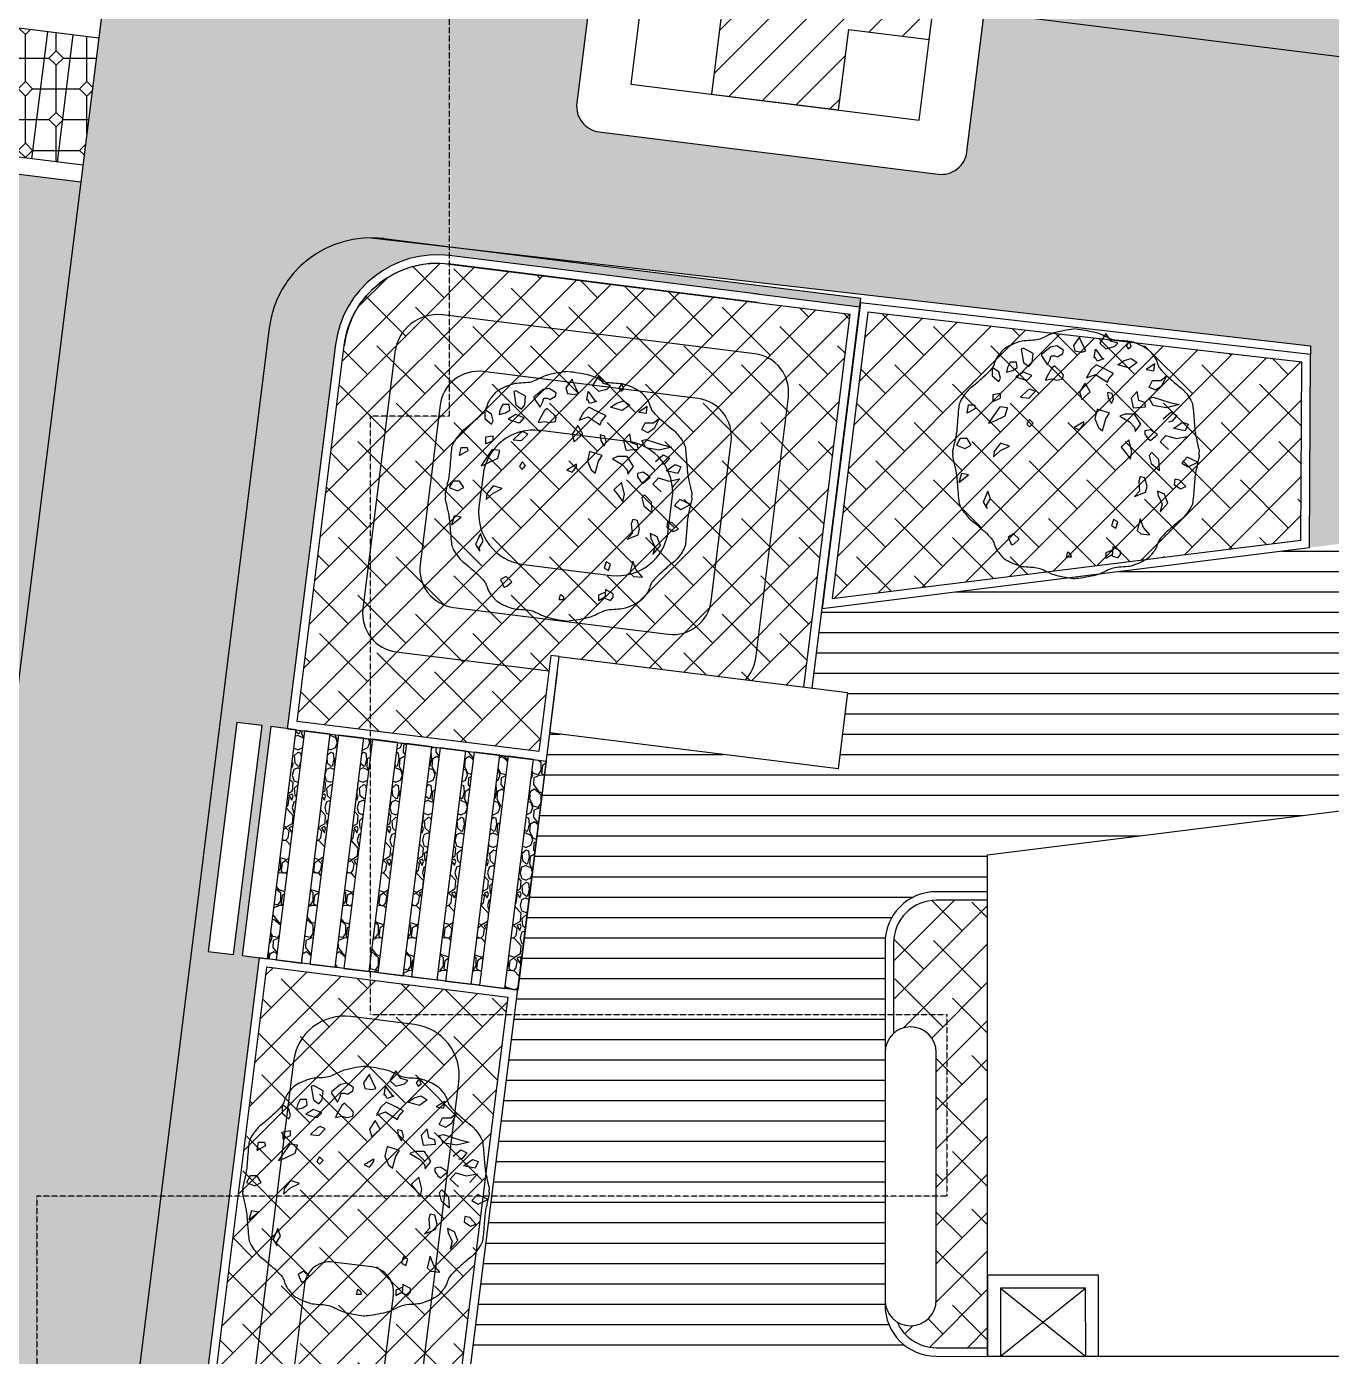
# Model space of a CAD drawing. Header units: millimetres. Extents: x 54321 to 643206, y 47154 to 1199119.
# Drawn here: x 111009 to 126278, y 106306 to 121865 of the extents above; entities that cross this region are included whole.
import ezdxf

# ---------------------------------------------------------------- set-up
doc = ezdxf.new("R2010")
doc.units = ezdxf.units.MM
doc.linetypes.add('04 RT1 - COL FACILITY$0$DASHED', pattern=[0.75, 0.5, -0.25])
for name, color, linetype in [('+AT9 - Trees', 3, 'Continuous'), ('+AT9-HATCH', 8, 'Continuous'), ('+AT9-PAVE', 1, 'Continuous'), ('+AT9_Hardscape', 1, 'Continuous'), ('04 RT1 - COL FACILITY$0$AM-DROP LINE', 7, 'Continuous'), ('09 RT1 - POD - FACILITY$0$AM-BLDG', 1, 'Continuous'), ('10 RT1 -  CORE LV9-69$0$AM-BLDG', 1, 'Continuous'), ('X-COL PODIUM$0$FCOL TWR L3-TF', 6, 'Continuous'), ('X-COL PODIUM$0$FCOL-ENLARGER L8-TRANSFER', 7, 'Continuous'), ('X-COL PODIUM$0$VOID', 1, 'Continuous')]:
    doc.layers.add(name, color=color, linetype=linetype)
pattern_1 = [(138.0127875, (4911738.24, 2776781.783), (-3428.99999979, 3048.00000024), [51.258216, -5074.572546]), (94.969741, (4911700.14, 2776816.073), (381.000021705, -4571.99999819), [87.960708, -8708.107334]), (42.5104471, (4911692.52, 2776903.703), (-4190.99999854, -3810.00000161), [62.022228, -6140.20842]), (177.273689, (4911597.27, 2777052.293), (7619.99999996, -381.0000008), [80.100678, -7929.965614]), (202.83365418, (4911517.26, 2777056.103), (4571.999999933, 1905.00000016), [78.545055, -7775.971162]), (267.273689, (4911444.87, 2777025.623), (381.0000008, 7619.99999996), [80.100678, -7929.965614]), (307.69424047, (4911441.06, 2776945.613), (-3810.000000285, 4952.99999978), [105.92905, -10486.967297]), (342.25532837, (4911505.83, 2776861.793), (8381.99999977, -2667.000000717), [100.007928, -9900.78849]), (31.42956562, (4911601.08, 2776831.313), (4952.999999734, 3048.00000043), [80.37195, -7956.831855]), (85.2363583, (4911669.66, 2776873.223), (-381.00000066, -4190.99999994), [91.756992, -4496.090543]), (132.3974378, (4911677.28, 2776964.663), (-4191.00000016, 4571.999999854), [118.661688, -11747.515877]), (48.8140748, (4911593.46, 2776675.103), (2286.00000019, 2666.99999984), [40.50068, -4009.584874]), (81.4692344, (4911620.13, 2776705.583), (-761.999999136, -4953.000000133), [77.052297, -7628.19585]), (135, (4911631.56, 2776781.78), (-381, 5e-13), [53.8814, -484.933966]), (113.1985905, (4911677.28, 2776808.453), (761.99999987, -1905.00000005), [29.016198, -2872.593355]), (201.8014095, (4911665.85, 2776835.12), (1143, 381.0000001), [41.034843, -2010.712949]), (300.9637565, (4911627.75, 2776819.88), (761.99999996, -1143), [66.64795, -2154.944723]), (71.5650512, (4911662.04, 2776762.73), (-381, -762), [48.19307, -1156.634718]), (286.38954033, (4911665.85, 2777056.103), (1143, -3810), [67.5132, -6683.824]), (340.34617594, (4911684.9, 2776991.333), (-4190.99999995, 1524.00000014), [56.63984, -5607.332352]), (203.1985905, (4911738.24, 2776762.733), (1905.00000005, 761.99999987), [58.032015, -2843.577538]), (253.61045967, (4911684.9, 2776739.873), (1142.99999973, 3810.00000008), [67.5132, -6683.824]), (249.4439548, (4911429.63, 2777056.103), (762, 1905), [65.10528, -3190.160147]), (204.7751406, (4911406.77, 2776995.143), (4190.99999897, 1905.00000227), [54.550818, -5400.539007]), (336.8014095, (4911357.24, 2776758.923), (1905.00000005, -761.9999999), [58.032015, -2843.577538]), (287.35402464, (4911410.58, 2776736.063), (-1524.00000032, 4952.9999999), [63.86741, -6322.856397]), (339.4439548, (4911357.24, 2776945.613), (-1905, 762), [32.55264, -3222.712787]), (11.3099325, (4911357.24, 2776781.78), (1524, 381), [19.42719, -1923.299245]), (75.9637565, (4911376.29, 2776785.59), (-381, -1143), [78.545055, -1492.358188]), (96.00900596, (4911395.34, 2776861.793), (381.0000002, -3809.99999998), [72.79005, -7206.20473]), (213.6900675, (4911593.46, 2776819.88), (762, 381), [54.948582, -1318.766454]), (263.1572266, (4911547.74, 2776789.403), (-761.99999966, -6477.00000004), [95.933514, -9497.40136]), (330.9453959, (4911536.31, 2776694.153), (-2666.99999998, 1524.00000004), [39.226236, -3883.408848]), (360, (4911570.6, 2776675.1), (381, 381), [22.86, -358.14]), (30.25643716, (4911406.77, 2776869.413), (-2667.0000001, -1523.99999981), [52.930044, -5240.091116]), (318.0127875, (4911452.49, 2776896.083), (3428.99999978, -3048.00000025), [102.516432, -5023.31433]), (270, (4911528.7, 2776827.5), (381, -381), [99.06, -281.94]), (235.3048465, (4911528.69, 2776728.443), (-2666.99999794, -3810.00000144), [60.241434, -5963.897509]), (164.0546041, (4911494.4, 2776678.913), (-1524, 380.99999997), [55.474362, -2718.247506]), (117.64597536, (4911441.06, 2776694.153), (-3809.999999495, 7239.000000266), [90.321765, -8941.869663]), (85.42607874, (4911399.15, 2776774.163), (381, 4953), [95.55442, -9459.876968])]
pattern_2 = [(45, (4908208.38, 2762928.94), (-224.506403, 224.506403), []), (135, (4908208.38, 2762928.94), (-673.519209, 224.506403), [793.75, -476.25])]
pattern_3 = [(0, (4519.18, -35824.1), (360, 360), [550.293, -169.707]), (90, (4434.33, -35739.26), (-360, 360), [550.293, -169.707]), (45, (4709.5, -35464.1), (-360.0008, 360.0008), [120, -389.118]), (315, (4709.5, -35464.1), (360.0008, 360.0008), [120, -389.118]), (45, (4794.33, -35548.97), (-360.0008, 360.0008), [120, -389.118]), (315, (4794.33, -35379.26), (360.0008, 360.0008), [120, -389.118])]

# ---------------------------------------------------------------- blocks, each defined once
blk = doc.blocks.new('ARCHITECT')
at = {"color": 8}
for p, q in [((1070, 27729), (2068, 28524)), ((1070, 28524), (2068, 27729))]:
    blk.add_line(p, q, dxfattribs=at)
at = {"layer": '04 RT1 - COL FACILITY$0$AM-DROP LINE', "color": 8, "linetype": '04 RT1 - COL FACILITY$0$DASHED', "ltscale": 5}
blk.add_lwpolyline([(-10205, -4075), (16870, -4075), (16870, 6250), (31920, 6250), (31920, 25600), (16670, 25600), (16670, 25600), (13519, 25600), (13519, 27525), (13519, 27525), (13520, 44550), (13520, 44550), (13520, 46350), (13520, 46350), (13520, 49200), (-5380, 49200), (-5380, 38725), (-6305, 38725), (-6305, 31725), (445, 31725), (445, 29600), (-10205, 29600)], close=True, dxfattribs=at)
at = {"layer": '10 RT1 -  CORE LV9-69$0$AM-BLDG', "color": 8}
blk.add_lwpolyline([(2220, 27725), (2220, 28674), (920, 28674), (920, 27728)], dxfattribs=at)
blk.add_lwpolyline([(2068, 28524), (1070, 28524), (1070, 27729), (2070, 27729)], close=True, dxfattribs=at)
blk = doc.blocks.new('T18')
at = {"color": 0, "linetype": 'Continuous'}
for points in [[(-74, 2531), (-114, 2527), (-160, 2522), (-210, 2514), (-263, 2506), (-317, 2496), (-369, 2485), (-419, 2475), (-464, 2464), (-503, 2453), (-531, 2443), (-564, 2429), (-599, 2413), (-635, 2396), (-672, 2378), (-709, 2361), (-744, 2345), (-777, 2332), (-805, 2323), (-837, 2317), (-875, 2312), (-916, 2308), (-960, 2305), (-1004, 2303), (-1048, 2300), (-1089, 2296), (-1127, 2291), (-1158, 2284), (-1189, 2275), (-1224, 2263), (-1262, 2249), (-1301, 2232), (-1341, 2215), (-1380, 2197), (-1416, 2178), (-1447, 2159), (-1474, 2141), (-1492, 2126), (-1511, 2108), (-1531, 2086), (-1552, 2062), (-1572, 2038), (-1592, 2013), (-1609, 1989), (-1625, 1967), (-1638, 1947), (-1646, 1931), (-1654, 1912), (-1662, 1890), (-1671, 1867), (-1679, 1844), (-1687, 1821), (-1695, 1800), (-1704, 1781), (-1713, 1765), (-1735, 1737), (-1762, 1706), (-1793, 1673), (-1828, 1640), (-1863, 1607), (-1899, 1574), (-1933, 1544), (-1964, 1517), (-1991, 1493), (-2009, 1477), (-2031, 1459), (-2055, 1440), (-2080, 1420), (-2106, 1400), (-2131, 1380), (-2155, 1360), (-2175, 1341), (-2192, 1324), (-2210, 1303), (-2230, 1279), (-2251, 1251), (-2272, 1221), (-2294, 1191), (-2313, 1160), (-2331, 1130), (-2345, 1102), (-2356, 1077), (-2364, 1051), (-2371, 1020), (-2376, 985), (-2380, 949), (-2384, 911), (-2387, 874), (-2389, 839), (-2392, 807), (-2394, 779), (-2397, 753), (-2399, 722), (-2402, 689), (-2404, 654), (-2407, 618), (-2410, 583), (-2413, 550), (-2416, 520), (-2419, 494), (-2423, 471), (-2428, 445), (-2434, 416), (-2441, 386), (-2448, 355), (-2455, 325), (-2461, 296), (-2466, 270), (-2470, 247), (-2473, 230), (-2478, 210), (-2484, 187), (-2490, 163), (-2495, 139), (-2498, 117), (-2497, 98), (-2492, 83), (-2482, 73), (-2492, 64), (-2497, 49), (-2498, 30), (-2495, 7), (-2490, -16), (-2484, -40), (-2478, -63), (-2473, -83), (-2470, -100), (-2466, -123), (-2461, -149), (-2455, -178), (-2448, -208), (-2441, -239), (-2434, -269), (-2428, -298), (-2423, -324), (-2419, -347), (-2416, -373), (-2413, -403), (-2410, -436), (-2407, -471), (-2404, -507), (-2402, -542), (-2399, -576), (-2397, -606), (-2394, -632), (-2392, -660), (-2389, -692), (-2387, -727), (-2384, -764), (-2380, -802), (-2376, -839), (-2371, -873), (-2364, -904), (-2356, -931), (-2345, -956), (-2331, -983), (-2313, -1013), (-2294, -1044), (-2272, -1075), (-2251, -1104), (-2230, -1132), (-2210, -1156), (-2192, -1177), (-2175, -1194), (-2155, -1213), (-2131, -1233), (-2106, -1253), (-2080, -1273), (-2055, -1293), (-2031, -1312), (-2009, -1330), (-1991, -1346), (-1964, -1370), (-1933, -1397), (-1899, -1428), (-1863, -1460), (-1828, -1493), (-1793, -1526), (-1762, -1559), (-1735, -1590), (-1713, -1618), (-1704, -1634), (-1695, -1653), (-1687, -1674), (-1679, -1697), (-1671, -1720), (-1662, -1743), (-1654, -1765), (-1646, -1784), (-1638, -1800), (-1625, -1820), (-1609, -1842), (-1592, -1866), (-1572, -1891), (-1552, -1916), (-1531, -1939), (-1511, -1961), (-1492, -1980), (-1474, -1995), (-1447, -2012), (-1416, -2031), (-1380, -2050), (-1341, -2068), (-1301, -2086), (-1262, -2102), (-1224, -2116), (-1189, -2128), (-1158, -2137), (-1127, -2144), (-1089, -2149), (-1048, -2153), (-1004, -2156), (-960, -2158), (-916, -2161), (-875, -2165), (-837, -2170), (-805, -2176), (-777, -2185), (-744, -2198), (-709, -2214), (-672, -2231), (-635, -2249), (-599, -2266), (-564, -2282), (-531, -2296), (-503, -2306), (-464, -2317), (-419, -2328), (-369, -2339), (-317, -2349), (-263, -2359), (-210, -2367), (-160, -2375), (-114, -2380), (-74, -2384)], [(-63, 2531), (-24, 2527), (23, 2522), (73, 2514), (126, 2506), (179, 2496), (232, 2485), (282, 2475), (327, 2464), (365, 2453), (394, 2443), (426, 2429), (461, 2413), (498, 2396), (535, 2378), (571, 2361), (607, 2345), (639, 2332), (668, 2323), (700, 2317), (737, 2312), (779, 2308), (822, 2305), (867, 2303), (910, 2300), (952, 2296), (989, 2291), (1021, 2284), (1051, 2275), (1086, 2263), (1124, 2249), (1164, 2232), (1204, 2215), (1242, 2197), (1278, 2178), (1310, 2159), (1336, 2141), (1354, 2126), (1374, 2108), (1394, 2086), (1415, 2062), (1435, 2038), (1454, 2013), (1472, 1989), (1487, 1967), (1500, 1947), (1509, 1931), (1517, 1912), (1525, 1890), (1533, 1867), (1541, 1844), (1550, 1821), (1558, 1800), (1567, 1781), (1576, 1765), (1597, 1737), (1624, 1706), (1656, 1673), (1690, 1640), (1726, 1607), (1761, 1574), (1795, 1544), (1826, 1517), (1853, 1493), (1871, 1477), (1893, 1459), (1917, 1440), (1943, 1420), (1969, 1400), (1994, 1380), (2017, 1360), (2038, 1341), (2055, 1324), (2073, 1303), (2092, 1279), (2114, 1251), (2135, 1221), (2156, 1191), (2176, 1160), (2193, 1130), (2208, 1102), (2219, 1077), (2227, 1051), (2233, 1020), (2238, 985), (2243, 949), (2246, 911), (2249, 874), (2252, 839), (2254, 807), (2257, 779), (2259, 753), (2262, 722), (2264, 689), (2267, 654), (2269, 618), (2272, 583), (2275, 550), (2278, 520), (2282, 494), (2286, 471), (2291, 445), (2297, 416), (2304, 386), (2311, 355), (2317, 325), (2323, 296), (2329, 270), (2332, 247), (2335, 230), (2341, 210), (2347, 187), (2353, 163), (2358, 139), (2360, 117), (2360, 98), (2355, 83), (2345, 73), (2355, 64), (2360, 49), (2360, 30), (2358, 7), (2353, -16), (2347, -40), (2341, -63), (2335, -83), (2332, -100), (2329, -123), (2323, -149), (2317, -178), (2311, -208), (2304, -239), (2297, -269), (2291, -298), (2286, -324), (2282, -347), (2278, -373), (2275, -403), (2272, -436), (2269, -471), (2267, -507), (2264, -542), (2262, -576), (2259, -606), (2257, -632), (2254, -660), (2252, -692), (2249, -727), (2246, -764), (2243, -802), (2238, -839), (2233, -873), (2227, -904), (2219, -931), (2208, -956), (2193, -983), (2176, -1013), (2156, -1044), (2135, -1075), (2114, -1104), (2092, -1132), (2073, -1156), (2055, -1177), (2038, -1194), (2017, -1213), (1994, -1233), (1969, -1253), (1943, -1273), (1917, -1293), (1893, -1312), (1871, -1330), (1853, -1346), (1826, -1370), (1795, -1397), (1761, -1428), (1726, -1460), (1690, -1493), (1656, -1526), (1624, -1559), (1597, -1590), (1576, -1618), (1567, -1634), (1558, -1653), (1550, -1674), (1541, -1697), (1533, -1720), (1525, -1743), (1517, -1765), (1509, -1784), (1500, -1800), (1487, -1820), (1472, -1842), (1454, -1866), (1435, -1891), (1415, -1916), (1394, -1939), (1374, -1961), (1354, -1980), (1336, -1995), (1310, -2012), (1278, -2031), (1242, -2050), (1204, -2068), (1164, -2086), (1124, -2102), (1086, -2116), (1051, -2128), (1021, -2137), (989, -2144), (952, -2149), (910, -2153), (867, -2156), (822, -2158), (779, -2161), (737, -2165), (700, -2170), (668, -2176), (639, -2185), (607, -2198), (571, -2214), (535, -2231), (498, -2249), (461, -2266), (426, -2282), (394, -2296), (365, -2306), (327, -2317), (282, -2328), (232, -2339), (179, -2349), (126, -2359), (73, -2367), (23, -2375), (-24, -2380), (-63, -2384)], [(1648, 760), (1799, 890), (1922, 825), (1826, 716), (1757, 699)], [(1757, 158), (1593, 309), (1703, 435), (1908, 374), (2127, 415), (1976, 244)], [(1552, -749), (1634, -920)], [(662, -1817), (525, -1875), (525, -1981), (649, -1909)]]:
    blk.add_lwpolyline(points, dxfattribs=at)
for points in [[(19, 2334), (5, 2379), (-118, 2208), (-91, 2098), (46, 2078), (129, 2098)], [(621, 2293), (525, 2444), (402, 2252), (525, 2143), (690, 2184), (758, 2252)], [(-926, 1872), (-912, 2047), (-1103, 2153), (-1145, 2136), (-1103, 1872), (-994, 1790)], [(-433, 1982), (-323, 2047), (-310, 2112), (-446, 2198), (-570, 2174), (-748, 2026), (-748, 2003), (-624, 1828), (-583, 1917), (-556, 2003), (-487, 2003)], [(293, 1965), (320, 2136), (443, 1965), (484, 1941), (348, 1900), (320, 1965)], [(991, 2293), (922, 2208), (964, 2143), (1018, 2184)], [(-1240, 1879), (-1364, 1879), (-1418, 1770), (-1432, 1681), (-1309, 1715), (-1227, 1770)], [(991, 1760), (758, 1825), (881, 1910), (1018, 1951), (1141, 1869)], [(1319, 1732), (1470, 1708), (1484, 1842)], [(-1719, 1606), (-1583, 1496), (-1555, 1561), (-1583, 1688), (-1719, 1773)], [(-1103, 1681), (-1254, 1592), (-1076, 1527), (-1021, 1527), (-939, 1616)], [(-487, 1804), (-542, 1760), (-638, 1588), (-665, 1523), (-542, 1547), (-446, 1523), (-323, 1547), (-310, 1630), (-351, 1674)], [(334, 1828), (224, 1725), (142, 1571), (320, 1636), (553, 1482), (580, 1551), (676, 1657), (498, 1746)], [(1607, 1517), (1716, 1606), (1621, 1407), (1497, 1325), (1374, 1387), (1443, 1517)], [(-1158, 1188), (-994, 1171), (-871, 1298), (-967, 1349), (-1021, 1318)], [(46, 1144), (211, 1294), (115, 1465), (5, 1294)], [(-1555, 1171), (-1555, 1260), (-1706, 1236), (-1706, 1106)], [(567, 1171), (635, 1061), (676, 1150), (649, 1260), (553, 1280)], [(1169, 1126), (1141, 1301), (1018, 1171), (1059, 979), (1306, 1000), (1292, 1085)], [(1785, 1085), (1963, 1041), (1716, 979), (1456, 1024), (1374, 1171), (1456, 1191)], [(-2212, 873), (-2185, 1037), (-2062, 1037), (-2048, 966)], [(-1569, 996), (-1706, 801), (-1788, 675), (-1678, 716), (-1459, 822), (-1418, 976)], [(306, 764), (375, 593), (457, 528), (525, 764), (594, 873), (348, 955)], [(1087, 596), (1100, 510), (1210, 658), (1087, 856), (895, 856), (799, 812), (991, 702)], [(-1035, 658), (-980, 603), (-912, 678), (-980, 750)], [(-104, 589), (5, 545), (87, 654), (87, 706)], [(1402, 545), (1292, 524), (1292, 459), (1347, 374), (1402, 333), (1538, 452)], [(2031, 699), (2141, 654), (2086, 524), (1853, 572)], [(-2349, 374), (-2418, 244), (-2253, 179), (-2130, 244), (-2212, 374)], [(-1555, 137), (-1377, 226), (-1555, 281), (-1678, 120), (-1692, 11)], [(1032, 117), (977, 346), (827, 202), (909, 96), (1005, -34)], [(1415, -116), (1579, -253), (1566, -40), (1429, 100), (1374, 42)], [(2141, -184), (2332, -92), (2127, 7), (2018, -109)], [(-2322, -314), (-2376, -489), (-2185, -338)], [(1196, -383), (1169, -468), (1183, -660), (1087, -769), (1306, -684), (1333, -574), (1292, -403)], [(1867, -533), (1990, -619), (2100, -574), (1976, -448), (1881, -424)], [(-1897, -879), (-1815, -1006), (-1829, -941), (-1747, -814), (-1802, -660)], [(1593, -1071), (1744, -896), (1675, -725), (1538, -660), (1552, -749), (1634, -920)], [(635, -1344), (717, -1389), (758, -1266), (676, -1221)], [(1265, -1375), (1196, -1207), (1141, -1440), (1210, -1505), (1388, -1522)], [(-1405, -1567), (-1336, -1721), (-1281, -1697), (-1186, -1611), (-1295, -1505)], [(813, -1847), (662, -1762), (649, -1933), (758, -1977), (813, -1912)], [(-159, -1964), (-255, -1964), (-227, -1858), (-173, -1895)]]:
    blk.add_lwpolyline(points, close=True, dxfattribs=at)

msp = doc.modelspace()

# ---------------------------------------------------------------- hatches: boundary and pattern name
at = {"layer": '+AT9-HATCH'}
h = msp.add_hatch(dxfattribs=at)
h.set_pattern_fill('GRAVEL', color=252, scale=15, angle=270)
h.set_pattern_definition(pattern_1)
h.paths.add_polyline_path([(110430, 110337), (111643, 120044), (110651, 120168), (110302, 117374, -0.414214), (109743, 116940), (108950, 117039), (110240, 116878), (109433, 110462)])
h = msp.add_hatch(dxfattribs=at)
h.set_pattern_fill('GRAVEL', color=252, scale=15, angle=270)
h.set_pattern_definition(pattern_1)
h.paths.add_polyline_path([(113381, 108181), (113729, 110970), (113531, 110995), (113866, 113674), (114064, 113650), (114626, 118144, -0.411528), (115954, 119188), (115954, 119288), (115188, 119384, 0.414214), (113849, 118342), (112579, 108181)])
h.paths.add_polyline_path([(112535, 101406), (113381, 108181), (112579, 108181), (111745, 101505, 0.414214), (112787, 100165), (113577, 100067, -0.414214), (112535, 101406)])
h.paths.add_polyline_path([(115954, 119288), (120772, 118686), (120760, 118587), (115954, 119188)])
h.paths.add_polyline_path([(113766, 113687), (113432, 111008), (113134, 111045), (113469, 113724)], flags=16)
h = msp.add_hatch(dxfattribs=at)
h.set_pattern_fill('ANSI38', color=62, scale=100)
h.set_pattern_definition(pattern_2)
h.paths.add_polyline_path([(115614, 115572, 0.414214), (116005, 115070), (118518, 114756, 0.414213), (119020, 115147), (119253, 117012, 0.414214), (118862, 117514), (116350, 117828, 0.250042), (115954, 117677), (115954, 117306), (115831, 117306)])
h.paths.add_polyline_path([(115954, 117306), (115954, 117677, 0.148764), (115847, 117437), (115831, 117306)])
h.paths.add_polyline_path([(115831, 117306), (115847, 117437, -0.148764), (115954, 117677), (115954, 118482), (115878, 118492), (115871, 118492, 0.410056), (115320, 118057), (115226, 117306)])
h.paths.add_polyline_path([(117121, 114326), (117144, 114507), (117243, 114494), (119420, 114222, 0.160629), (119541, 114477), (119923, 117533, 0.414214), (119532, 118035), (115954, 118482), (115954, 117677, -0.250042), (116350, 117828), (118862, 117514, -0.414214), (119253, 117012), (119020, 115147, -0.414213), (118518, 114756), (116005, 115070, -0.414214), (115614, 115572), (115831, 117306), (115226, 117306), (115029, 115730), (115029, 114728, 0.20521), (115335, 114549)])
h.paths.add_polyline_path([(117121, 114326), (115335, 114549, -0.20521), (115029, 114728), (115029, 113630), (117004, 113383)])
h.paths.add_polyline_path([(114725, 118132), (114176, 113736), (115029, 113630), (115029, 114728, -0.19263), (114945, 115051), (115029, 115730), (115029, 117306), (115226, 117306), (115320, 118057, -0.410056), (115871, 118492), (115878, 118492), (115954, 118482), (115953, 119087, 0.414214), (114725, 118132)], is_closed=False)
h.paths.add_polyline_path([(120648, 118500), (115954, 119087), (115954, 118482), (119532, 118035, -0.414214), (119923, 117533), (119541, 114477, -0.160629), (119420, 114222), (120103, 114137)])
h.paths.add_polyline_path([(116824, 115572), (117848, 115444, 0.414213), (118518, 115965), (118565, 116342, 0.414214), (118044, 117012), (117020, 117140, 0.414214), (116350, 116619), (116303, 116242, 0.414214)], flags=16)
h.paths.add_polyline_path([(116303, 116242), (116350, 116619, -0.414214), (117020, 117140), (118044, 117012, -0.414214), (118565, 116342), (118518, 115965, -0.414213), (117848, 115444), (116824, 115572, -0.414214)], flags=16)
h.paths.add_polyline_path([(115029, 115730), (114945, 115051, 0.19263), (115029, 114728)], flags=16)
h.paths.add_polyline_path([(115226, 117306), (115029, 117306), (115029, 115730)], flags=16)
h = msp.add_hatch(dxfattribs=at)
h.set_pattern_fill('ANSI38', color=62, scale=100)
h.set_pattern_definition(pattern_2)
h.paths.add_polyline_path([(125933, 117940), (120852, 118524), (120434, 115172), (125921, 115857)])
h = msp.add_hatch(dxfattribs=at)
h.set_pattern_fill('LINE', color=8, scale=75)
h.paths.add_polyline_path([(120319, 115057), (120202, 114125), (120617, 114073), (120505, 113180), (117132, 113601), (117221, 114313), (117090, 113272), (116756, 110592), (116720, 110306), (121054, 110306), (121054, 111143, -0.414214), (121654, 111743), (122254, 111743), (122254, 112174), (135987, 113881, -0.446438), (136632, 113305), (136632, 104006), (139173, 104006), (139173, 103106), (136622, 103106), (136622, 102956), (143985, 102964), (142920, 111483), (139812, 111095), (139819, 117493), (130681, 116250), (127902, 115903), (126020, 115769), (122255, 115299)])
h = msp.add_hatch(dxfattribs=at)
h.set_pattern_fill('GRAVEL', color=252, scale=15, angle=270)
h.set_pattern_definition(pattern_1)
h.paths.add_polyline_path([(114163, 113637), (113829, 110958), (113928, 110946), (114263, 113625), (114163, 113637)], is_closed=False)
h.paths.add_polyline_path([(114560, 113588), (114226, 110908), (114325, 110896), (114659, 113575), (114560, 113588)], is_closed=False)
h = msp.add_hatch(dxfattribs=at)
h.set_pattern_fill('GRAVEL', color=252, scale=15, angle=270)
h.set_pattern_definition(pattern_1)
h.paths.add_polyline_path([(114957, 113538), (115056, 113526), (114722, 110846), (114622, 110859)])
h = msp.add_hatch(dxfattribs=at)
h.set_pattern_fill('GRAVEL', color=252, scale=15, angle=270)
h.set_pattern_definition(pattern_1)
h.paths.add_polyline_path([(115354, 113488), (115453, 113476), (115119, 110797), (115019, 110809)])
h = msp.add_hatch(dxfattribs=at)
h.set_pattern_fill('GRAVEL', color=252, scale=15, angle=270)
h.set_pattern_definition(pattern_1)
h.paths.add_polyline_path([(115751, 113439), (115850, 113426), (115515, 110747), (115416, 110760)])
h = msp.add_hatch(dxfattribs=at)
h.set_pattern_fill('GRAVEL', color=252, scale=15, angle=270)
h.set_pattern_definition(pattern_1)
h.paths.add_polyline_path([(116148, 113389), (116247, 113377), (115912, 110698), (115813, 110710)])
h = msp.add_hatch(dxfattribs=at)
h.set_pattern_fill('GRAVEL', color=252, scale=15, angle=270)
h.set_pattern_definition(pattern_1)
h.paths.add_polyline_path([(116545, 113340), (116644, 113327), (116309, 110648), (116210, 110661)])
h = msp.add_hatch(dxfattribs=at)
h.set_pattern_fill('GRAVEL', color=252, scale=15, angle=270)
h.set_pattern_definition(pattern_1)
h.paths.add_polyline_path([(116942, 113290), (116607, 110611), (116756, 110592), (117091, 113272), (116942, 113290)], is_closed=False)
h = msp.add_hatch(dxfattribs=at)
h.set_pattern_fill('ANSI38', color=62, scale=100)
h.set_pattern_definition(pattern_2)
h.paths.add_polyline_path([(122254, 106406), (122254, 107255), (122254, 111643), (121654, 111643, 0.414214), (121154, 111143), (121154, 110306), (121779, 110306), (121779, 108181), (121654, 108181), (121654, 106964, -0.588983), (121195, 106709, 0.298311), (121653, 106408)])
h.paths.add_polyline_path([(121779, 108181), (121779, 110306), (121154, 110306), (121154, 110085, -0.648234), (121654, 109861), (121654, 108181)])
h = msp.add_hatch(dxfattribs=at)
h.set_pattern_fill('ANSI38', color=62, scale=100)
h.set_pattern_definition(pattern_2)
h.paths.add_polyline_path([(116644, 110506), (115029, 110707), (115029, 110306), (116619, 110306)])
h.paths.add_polyline_path([(116619, 110306), (115029, 110306), (115029, 110707), (113816, 110859), (113482, 108181), (113935, 108181), (114133, 109761, -0.414214), (114802, 110282), (115547, 110189, -0.414214), (116068, 109519), (115900, 108181), (116354, 108181)])
h.paths.add_polyline_path([(114600, 101400, -0.414214), (114265, 101140), (113818, 101196, -0.414214), (113558, 101530), (114260, 107149, -0.414214), (114595, 107410), (115041, 107354, -0.414214), (115302, 107019), (115148, 105787), (115594, 105731), (115900, 108181), (113935, 108181), (113074, 101289, 0.414214), (113595, 100619), (114339, 100526, 0.414214), (115009, 101047), (115483, 104838), (115036, 104894)])
h.paths.add_polyline_path([(114389, 104975), (114500, 105868), (115148, 105787), (115302, 107019, 0.414214), (115041, 107354), (114595, 107410, 0.414214), (114260, 107149), (113558, 101530, 0.414214), (113818, 101196), (114265, 101140, 0.414214), (114600, 101400), (115036, 104894)])
h.paths.add_polyline_path([(116354, 108181), (115900, 108181), (115594, 105731), (116041, 105675)])
h.paths.add_polyline_path([(115009, 101047, -0.414214), (114339, 100526), (113595, 100619, -0.414214), (113074, 101289), (113935, 108181), (113482, 108181), (112634, 101394, 0.414214), (113589, 100166), (115325, 99949), (115929, 104782), (115483, 104838)])
h.paths.add_polyline_path([(115900, 108181), (116068, 109519, 0.414214), (115547, 110189), (114802, 110282, 0.414214), (114133, 109761), (113935, 108181)], flags=16)
h = msp.add_hatch(dxfattribs=at)
h.set_pattern_fill('LINE', color=8, scale=75)
h.paths.add_polyline_path([(121054, 110306), (116720, 110306), (116454, 108181), (121054, 108181)])
h = msp.add_hatch(dxfattribs=at)
h.set_pattern_fill('LINE', color=8, scale=75)
h.paths.add_polyline_path([(122254, 103556), (122254, 103756), (122254, 103806, -0.131652), (121929, 103893), (122254, 104456), (122254, 104506), (122254, 105006), (122254, 105056), (122254, 105956), (122254, 106006), (122254, 106106), (122254, 106306), (121652, 106308, -0.413331), (121054, 106908), (121054, 108181), (116454, 108181), (116140, 105663), (119462, 105248), (119350, 104355), (116028, 104770), (115425, 99937), (115412, 99837), (115115, 97456), (115036, 96829), (118311, 96420), (118199, 95527), (114925, 95936), (114119, 89489), (113933, 87998), (117208, 87589), (117096, 86696), (114042, 87077, 0.260476), (115221, 86210), (116515, 86049, -0.378263), (117654, 84759), (117659, 75292), (119949, 75292), (119954, 84681), (119954, 84831), (119954, 88474), (119954, 88624), (119954, 90060), (119954, 90707, -0.389313), (120502, 91305), (122254, 91306), (122254, 92306), (120505, 92309, -0.37289), (119952, 92868, -0.016688), (119951, 92908), (119951, 93630), (119954, 96807), (119954, 97707), (119954, 97757), (119954, 99157), (119954, 99207), (119954, 100107), (119954, 101522, -0.414214), (120554, 102122), (122254, 102122)])
h.paths.add_polyline_path([(119954, 88627), (119954, 88958), (119954, 89008)], flags=16)
h.paths.add_polyline_path([(122254, 104456), (121929, 103893, 0.131652), (122254, 103806)], flags=16)
at = {"layer": '+AT9-PAVE'}
h = msp.add_hatch(dxfattribs=at)
h.set_pattern_fill('DASH', color=140, scale=100, angle=45)
h.paths.add_polyline_path([(134854, 127781), (134879, 125794, -0.398938), (135471, 125285), (135569, 124497), (137879, 124786), (151532, 126491), (151361, 127854), (150461, 134937, -0.049314), (110935, 134543), (110317, 129595), (110298, 129446), (110046, 127383), (114848, 126783, -0.414214), (115108, 126448), (115071, 126151), (115954, 126040), (115954, 127781)])
h.paths.add_polyline_path([(117453, 125853), (117490, 126151, -0.414214), (117825, 126411), (124605, 125564), (125218, 125488), (127500, 125203), (127528, 125428, -0.378263), (127826, 125690), (134854, 125793), (134854, 127781), (115954, 127781), (115954, 126040)])
h.paths.add_polyline_path([(115954, 124226), (115146, 124327, -0.414214), (114885, 124662), (114922, 124960), (114960, 125258), (114980, 125419), (114997, 125555), (115034, 125853, 0.414214), (114773, 126188), (109973, 126788), (109576, 123612), (112050, 123303), (115954, 122816)])
h.paths.add_polyline_path([(115071, 126151), (115108, 126448, 0.414214), (114848, 126783), (110046, 127383), (109973, 126788), (114773, 126188, -0.414214), (115034, 125853)])
h.paths.add_polyline_path([(134854, 124931), (134854, 125793), (127826, 125690, 0.378263), (127528, 125428), (127500, 125203), (127426, 124607), (129360, 124366, -0.414214), (129621, 124031), (129354, 121897, -0.414214), (129020, 121637), (123165, 122368, -0.414214), (122905, 122703), (123146, 124638), (123642, 124576), (125081, 124396, 0.414214), (125416, 124657), (125441, 124855), (123506, 125097), (117751, 125816, 0.414214), (117416, 125556), (117379, 125258), (117341, 124960), (117304, 124662), (117267, 124365, -0.414214), (116932, 124104), (115954, 124226), (115954, 122816), (117652, 122603), (117943, 124938, -0.414214), (118278, 125199), (122247, 124703, -0.414214), (122508, 124368), (122216, 122033), (130310, 121022), (130286, 125223), (134774, 125329), (134854, 124688), (134854, 124931)], is_closed=False)
h.paths.add_polyline_path([(117453, 125853), (117416, 125556, -0.414214), (117751, 125816), (123506, 125097), (125441, 124855), (125478, 125153, 0.414214), (125218, 125488), (124605, 125564), (117825, 126411, 0.414214), (117490, 126151)])
h.paths.add_polyline_path([(125416, 124657, -0.414214), (125081, 124396), (123642, 124576), (123426, 122840), (128883, 122158), (129100, 123894), (127661, 124074, -0.414214), (127401, 124409), (127426, 124607), (125441, 124855)])
h.paths.add_polyline_path([(129100, 123894), (128883, 122158), (123426, 122840), (123642, 124576), (123146, 124638), (122905, 122703, 0.414214), (123165, 122368), (129020, 121637, 0.414214), (129354, 121897), (129621, 124031, 0.414214), (129360, 124366), (127426, 124607), (127401, 124409, 0.414214), (127661, 124074)])
h.paths.add_polyline_path([(125441, 124855), (127426, 124607), (127500, 125203), (125218, 125488, -0.414214), (125478, 125153)])
h.paths.add_polyline_path([(115954, 126040), (115954, 125738), (117416, 125556), (117453, 125853)])
h.paths.add_polyline_path([(115954, 126040), (115071, 126151), (115034, 125853), (115954, 125738)])
h.paths.add_polyline_path([(115954, 125738), (115034, 125853), (114997, 125555), (115954, 125436)])
h.paths.add_polyline_path([(115954, 125436), (117379, 125258), (117416, 125556), (115954, 125738)])
h.paths.add_polyline_path([(115954, 125133), (117341, 124960), (117379, 125258), (115954, 125436)])
h.paths.add_polyline_path([(115954, 125436), (114997, 125555), (114980, 125419), (114960, 125258), (115954, 125133)])
h.paths.add_polyline_path([(115954, 125133), (114960, 125258), (114922, 124960), (115954, 124831)])
h.paths.add_polyline_path([(115954, 124831), (117304, 124662), (117341, 124960), (115954, 125133)])
h.paths.add_polyline_path([(117267, 124365), (117304, 124662), (115954, 124831), (115954, 124529), (117267, 124365)], is_closed=False)
h.paths.add_polyline_path([(115954, 124529), (115954, 124831), (114922, 124960), (114885, 124662)])
h.paths.add_polyline_path([(114885, 124662, 0.414214), (115146, 124327), (115954, 124226), (115954, 124529), (114885, 124662)], is_closed=False)
h.paths.add_polyline_path([(116932, 124104, 0.414214), (117267, 124365), (115954, 124529), (115954, 124226)])
h.paths.add_polyline_path([(134854, 124931), (134854, 124688), (135035, 123243), (135476, 119716), (135481, 119672), (144086, 120747), (145282, 111171), (150641, 111841), (149668, 119630), (149568, 119618), (149345, 121404), (149643, 121441), (149866, 119655), (149965, 119667), (149742, 121453), (150040, 121491), (150263, 119705), (150362, 119717), (150139, 121503), (150437, 121540), (150660, 119754), (150759, 119766), (150536, 121553), (150834, 121590), (151057, 119804), (151156, 119816), (150933, 121602), (151231, 121639), (151454, 119853), (151553, 119866), (151330, 121652), (151628, 121689), (151831, 120063), (151840, 120074), (151850, 120086), (151860, 120096), (151873, 120107), (151886, 120119), (151901, 120131), (151917, 120143), (151921, 120147), (151727, 121701), (152025, 121739), (152184, 120462), (152187, 120468), (152197, 120481), (152207, 120495), (152219, 120510), (152231, 120525), (152243, 120539), (152255, 120552), (152267, 120563), (152272, 120567), (152124, 121751), (151594, 125995), (137941, 124290, 0.414214), (137681, 123955), (137693, 123856), (137730, 123558), (137767, 123260, -0.414214), (137507, 122925), (136090, 122748, -0.414214), (135755, 123009), (135718, 123307), (135681, 123604), (135643, 123902), (135606, 124200), (135569, 124497), (135471, 125285, 0.398938), (134879, 125794), (134854, 125793), (134854, 124931)], is_closed=False)
h.paths.add_polyline_path([(135569, 124497), (135606, 124200), (137619, 124451, -0.414214), (137879, 124786), (135569, 124497)], is_closed=False)
h.paths.add_polyline_path([(135643, 123902), (137656, 124153), (137619, 124451), (135606, 124200), (135643, 123902)], is_closed=False)
h.paths.add_polyline_path([(135681, 123604), (137693, 123856), (137681, 123955), (137656, 124153), (135643, 123902), (135681, 123604)], is_closed=False)
h.paths.add_polyline_path([(137941, 124290), (151594, 125995), (151532, 126491), (137879, 124786, 0.414214), (137619, 124451), (137656, 124153), (137681, 123955, -0.414214), (137941, 124290)])
h.paths.add_polyline_path([(137799, 121312, 1), (137199, 121312, 1)], flags=16)
h.paths.add_polyline_path([(137892, 120568, 1), (137292, 120568, 1)], flags=16)
h.paths.add_polyline_path([(138543, 121405, 1), (137943, 121405, 1)], flags=16)
h.paths.add_polyline_path([(138636, 120661, 1), (138036, 120661, 1)], flags=16)
h.paths.add_polyline_path([(136293, 121124, 1), (135693, 121124, 1)], flags=16)
h.paths.add_polyline_path([(136385, 120380, 1), (135785, 120380, 1)], flags=16)
h.paths.add_polyline_path([(137037, 121217, 1), (136437, 121217, 1)], flags=16)
h.paths.add_polyline_path([(137130, 120473, 1), (136530, 120473, 1)], flags=16)
h.paths.add_polyline_path([(145897, 119159), (145599, 119122), (145376, 120908), (145674, 120945)], flags=16)
h.paths.add_polyline_path([(145500, 119109), (145202, 119072), (144979, 120858), (145277, 120896)], flags=16)
h.paths.add_polyline_path([(148675, 119506), (148378, 119469), (148155, 121255), (148452, 121292)], flags=16)
h.paths.add_polyline_path([(147088, 119308), (146790, 119271), (146567, 121057), (146865, 121094)], flags=16)
h.paths.add_polyline_path([(147485, 119357), (147187, 119320), (146964, 121106), (147262, 121144)], flags=16)
h.paths.add_polyline_path([(146294, 119209), (145996, 119171), (145773, 120958), (146071, 120995)], flags=16)
h.paths.add_polyline_path([(146691, 119258), (146393, 119221), (146170, 121007), (146468, 121044)], flags=16)
h.paths.add_polyline_path([(148278, 119457), (147981, 119419), (147758, 121206), (148055, 121243)], flags=16)
h.paths.add_polyline_path([(147882, 119407), (147584, 119370), (147361, 121156), (147658, 121193)], flags=16)
h.paths.add_polyline_path([(145103, 119060), (144805, 119023), (144582, 120809), (144880, 120846)], flags=16)
h.paths.add_polyline_path([(144706, 119010), (144409, 118973), (144185, 120759), (144483, 120796)], flags=16)
h.paths.add_polyline_path([(145128, 117249), (145091, 117547), (145053, 117844, -0.414214), (145574, 118514), (148551, 118886, -0.031081), (148626, 118891, -0.378263), (149221, 118365), (149259, 118063), (149296, 117765), (149822, 113552), (149897, 112957, -0.414214), (149376, 112287), (146399, 111915, -0.414214), (145729, 112436), (145655, 113032), (145275, 116067)], flags=16)
h.paths.add_polyline_path([(149469, 119605), (149172, 119568), (148948, 121354), (149246, 121391)], flags=16)
h.paths.add_polyline_path([(149072, 119556), (148775, 119519), (148551, 121305), (148849, 121342)], flags=16)
h.paths.add_polyline_path([(135718, 123307), (137730, 123558), (137693, 123856), (135681, 123604), (135718, 123307)], is_closed=False, flags=16)
h.paths.add_polyline_path([(135755, 123009), (137767, 123260), (137730, 123558), (135718, 123307), (135755, 123009)], is_closed=False, flags=16)
h.paths.add_polyline_path([(136090, 122748), (137507, 122925, 0.414214), (137767, 123260), (135755, 123009, 0.414214)], flags=16)
h.paths.add_polyline_path([(137699, 121312, 1), (137299, 121312, 1)], flags=0)
h.paths.add_polyline_path([(137599, 121312, 1), (137399, 121312, 1)], flags=0)
h.paths.add_polyline_path([(137792, 120568, 1), (137392, 120568, 1)], flags=0)
h.paths.add_polyline_path([(137692, 120568, 1), (137492, 120568, 1)], flags=0)
h.paths.add_polyline_path([(138443, 121405, 1), (138043, 121405, 1)], flags=0)
h.paths.add_polyline_path([(138343, 121405, 1), (138143, 121405, 1)], flags=0)
h.paths.add_polyline_path([(138536, 120661, 1), (138136, 120661, 1)], flags=0)
h.paths.add_polyline_path([(138436, 120661, 1), (138236, 120661, 1)], flags=0)
h.paths.add_polyline_path([(136193, 121124, 1), (135793, 121124, 1)], flags=0)
h.paths.add_polyline_path([(136093, 121124, 1), (135893, 121124, 1)], flags=0)
h.paths.add_polyline_path([(136285, 120380, 1), (135885, 120380, 1)], flags=0)
h.paths.add_polyline_path([(136185, 120380, 1), (135985, 120380, 1)], flags=0)
h.paths.add_polyline_path([(136937, 121217, 1), (136537, 121217, 1)], flags=0)
h.paths.add_polyline_path([(136837, 121217, 1), (136637, 121217, 1)], flags=0)
h.paths.add_polyline_path([(137030, 120473, 1), (136630, 120473, 1)], flags=0)
h.paths.add_polyline_path([(136930, 120473, 1), (136730, 120473, 1)], flags=0)
h.paths.add_polyline_path([(145275, 116067), (145655, 113032, 0.414214), (146324, 112511), (149301, 112883, 0.414214), (149822, 113552), (149296, 117765, 0.413773), (148627, 118286), (145650, 117919, 0.414655), (145128, 117249)], flags=0)
h.paths.add_polyline_path([(145729, 112436, 0.414214), (146399, 111915), (149376, 112287, 0.414214), (149897, 112957), (149822, 113552, -0.414214), (149301, 112883), (146324, 112511, -0.414214), (145655, 113032)], flags=0)
h.paths.add_polyline_path([(149221, 118365, 0.378263), (148626, 118891), (145574, 118514, 0.414214), (145053, 117844), (145091, 117547, -0.414655), (145612, 118217), (148590, 118584, -0.413773), (149259, 118063)], flags=0)
h.paths.add_polyline_path([(145650, 117919), (148627, 118286, -0.413773), (149296, 117765), (149259, 118063, 0.413773), (148590, 118584), (145612, 118217, 0.414655), (145091, 117547), (145128, 117249, -0.414655)], flags=0)
h.paths.add_polyline_path([(145275, 116067), (145655, 113032, 0.414214), (146324, 112511), (149301, 112883, 0.414214), (149822, 113552), (149296, 117765, 0.413773), (148627, 118286), (145650, 117919, 0.414655), (145128, 117249)], flags=0)
h.paths.add_polyline_path([(145650, 117919), (148627, 118286, -0.413773), (149296, 117765), (149259, 118063, 0.413773), (148590, 118584), (145612, 118217, 0.414655), (145091, 117547), (145128, 117249, -0.414655)], flags=0)
h.paths.add_polyline_path([(149221, 118365, 0.378263), (148626, 118891), (145574, 118514, 0.414214), (145053, 117844), (145091, 117547, -0.414655), (145612, 118217), (148590, 118584, -0.413773), (149259, 118063)], flags=0)
h.paths.add_polyline_path([(145729, 112436, 0.414214), (146399, 111915), (149376, 112287, 0.414214), (149897, 112957), (149822, 113552, -0.414214), (149301, 112883), (146324, 112511, -0.414214), (145655, 113032)], flags=0)
at = {"layer": '+AT9_Hardscape'}
h = msp.add_hatch(dxfattribs=at)
h.set_pattern_fill('CTYSQMK2', color=8, scale=30)
h.set_pattern_definition(pattern_3)
h.paths.add_polyline_path([(139679, 117475), (139686, 117482), (139701, 117494), (139717, 117506), (139732, 117518), (139746, 117529), (139759, 117539), (139770, 117549), (139786, 117563), (139804, 117579), (139825, 117597), (139846, 117616), (139867, 117636), (139887, 117656), (139906, 117675), (139922, 117694), (139936, 117712), (139940, 117720), (139945, 117731), (139950, 117744), (139955, 117757), (139960, 117771), (139965, 117785), (139970, 117798), (139975, 117809), (139980, 117818), (139987, 117830), (139996, 117843), (140007, 117858), (140019, 117872), (140031, 117887), (140043, 117901), (140055, 117914), (140067, 117925), (140077, 117934), (140093, 117945), (140112, 117956), (140133, 117967), (140156, 117978), (140179, 117988), (140203, 117998), (140226, 118006), (140246, 118013), (140264, 118019), (140283, 118023), (140306, 118026), (140330, 118028), (140356, 118030), (140382, 118031), (140408, 118033), (140433, 118035), (140455, 118038), (140474, 118042), (140491, 118048), (140511, 118055), (140531, 118064), (140553, 118075), (140575, 118085), (140597, 118096), (140618, 118105), (140637, 118113), (140654, 118119), (140677, 118125), (140704, 118132), (140733, 118138), (140764, 118145), (140796, 118150), (140828, 118156), (140858, 118160), (140885, 118163), (140915, 118165), (140939, 118163), (140966, 118160), (140996, 118156), (141027, 118150), (141059, 118145), (141090, 118138), (141120, 118132), (141147, 118125), (141170, 118119), (141187, 118113), (141206, 118105), (141227, 118096), (141247, 118086), (141248, 118085), (141270, 118075), (141292, 118064), (141298, 118062), (141313, 118055), (141332, 118048), (141349, 118042), (141368, 118038), (141391, 118035), (141415, 118033), (141441, 118031), (141468, 118030), (141493, 118028), (141518, 118026), (141542, 118023), (141559, 118019), (141577, 118013), (141598, 118006), (141621, 117998), (141644, 117988), (141668, 117978), (141691, 117967), (141712, 117956), (141731, 117945), (141746, 117934), (141757, 117925), (141769, 117914), (141781, 117901), (141793, 117887), (141805, 117872), (141817, 117858), (141827, 117843), (141836, 117830), (141844, 117818), (141849, 117809), (141854, 117798), (141859, 117785), (141863, 117771), (141868, 117757), (141873, 117744), (141878, 117731), (141883, 117720), (141889, 117711), (141902, 117694), (141918, 117675), (141936, 117656), (141957, 117636), (141978, 117616), (141999, 117597), (142019, 117579), (142038, 117563), (142054, 117549), (142064, 117539), (142077, 117529), (142092, 117518), (142107, 117506), (142122, 117494), (142137, 117482), (142151, 117470), (142163, 117459), (142173, 117448), (142184, 117436), (142196, 117422), (142208, 117405), (142221, 117388), (142234, 117369), (142245, 117351), (142256, 117333), (142264, 117317), (142271, 117302), (142276, 117286), (142279, 117268), (142283, 117247), (142285, 117225), (142287, 117203), (142289, 117181), (142290, 117160), (142292, 117141), (142293, 117125), (142295, 117109), (142296, 117091), (142298, 117071), (142299, 117050), (142301, 117029), (142303, 117008), (142304, 116989), (142306, 116971), (142308, 116955), (142310, 116942), (142314, 116926), (142317, 116909), (142321, 116891), (142325, 116873), (142329, 116855), (142333, 116838), (142336, 116822), (142338, 116809), (142340, 116799), (142343, 116787), (142347, 116773), (142350, 116759), (142353, 116745), (142355, 116732), (142355, 116720), (142352, 116711), (142346, 116706), (142352, 116700), (142355, 116691), (142355, 116679), (142353, 116666), (142350, 116652), (142347, 116638), (142343, 116624), (142340, 116612), (142338, 116602), (142336, 116589), (142333, 116573), (142329, 116556), (142325, 116538), (142321, 116520), (142317, 116502), (142314, 116485), (142310, 116469), (142308, 116456), (142306, 116440), (142306, 116439), (142442, 115345), (142800, 112440), (142920, 111480), (143833, 104181), (146156, 104181), (146138, 104324), (146063, 104920), (145989, 105515), (145915, 106111), (145840, 106706), (145766, 107301), (145691, 107897), (145617, 108492), (145543, 109087), (145468, 109683), (145282, 111171), (144086, 120747), (135480, 119672), (135518, 119327), (135367, 119308), (134855, 119244), (134855, 116873)])
h.paths.add_polyline_path([(144352, 96882), (144452, 96895), (144750, 96932), (145148, 96982), (145546, 97031), (145943, 97081), (146043, 97094), (145881, 98393), (146863, 98517), (146553, 101001), (146510, 101348), (146435, 101943), (146361, 102538), (146317, 102886), (146206, 103779), (146156, 104181), (143833, 104181), (143985, 102964), (144176, 101429, -0.425834), (142979, 100106), (136523, 100106), (136523, 99206), (136523, 99156), (136523, 97756), (136523, 97706), (136523, 96956), (144050, 96956), (144064, 96846)])
h.paths.add_polyline_path([(126033, 118029), (126020, 115769), (127890, 116002), (127791, 116796), (130569, 117143), (130668, 116350), (134855, 116873), (134855, 119244), (133318, 119052), (131991, 118880), (131525, 118828), (130324, 118678), (130310, 121022), (122216, 122033), (122012, 120399, -0.414214), (121677, 120138), (117708, 120634, -0.414214), (117448, 120969), (117652, 122603), (115954, 122816), (115970, 119286), (126034, 118130), (126034, 118129), (126033, 118029)], is_closed=False)
h.paths.add_polyline_path([(115954, 119288), (115954, 122816), (112050, 123303), (112038, 123204), (111878, 121929), (111854, 121731), (111668, 120242), (111643, 120044), (110430, 110337), (109972, 106667), (109066, 99421, 0.095474), (109096, 98968), (109270, 98806), (109290, 98562, 0.042994), (109426, 98407, 0.03399), (109551, 98302, 0.026925), (109659, 98232), (109947, 98464), (110310, 98352), (110586, 98474), (110928, 98589), (110861, 98327), (111129, 98612), (111129, 108181), (112579, 108181), (113849, 118342, -0.377305), (115040, 119393, -0.031038), (115188, 119384)])
h.paths.add_polyline_path([(112787, 100165, -0.414214), (111745, 101505), (112579, 108181), (111129, 108181), (111129, 98602), (111129, 98025), (111129, 97954), (112237, 97815), (112535, 97778), (113130, 97704), (113229, 97692), (113825, 97617), (115016, 97468), (115313, 99850), (114890, 99903), (114880, 99889), (114868, 99875), (114855, 99861), (114843, 99848), (114832, 99837), (114821, 99828), (114805, 99817), (114786, 99806), (114765, 99795), (114742, 99784), (114719, 99774), (114695, 99764), (114673, 99756), (114652, 99748), (114634, 99743), (114615, 99739), (114593, 99736), (114568, 99734), (114542, 99732), (114516, 99730), (114490, 99729), (114465, 99727), (114443, 99724), (114424, 99720), (114407, 99714), (114388, 99707), (114367, 99697), (114345, 99687), (114323, 99677), (114301, 99666), (114280, 99657), (114261, 99649), (114244, 99643), (114221, 99636), (114194, 99630), (114165, 99623), (114134, 99617), (114102, 99611), (114070, 99606), (114041, 99602), (114013, 99599), (113983, 99597), (113959, 99599), (113932, 99602), (113902, 99606), (113871, 99611), (113839, 99617), (113808, 99623), (113778, 99630), (113751, 99636), (113728, 99643), (113711, 99649), (113692, 99657), (113672, 99666), (113650, 99677), (113628, 99687), (113606, 99697), (113585, 99707), (113566, 99714), (113549, 99720), (113530, 99724), (113507, 99727), (113483, 99729), (113457, 99730), (113431, 99732), (113405, 99734), (113380, 99736), (113358, 99739), (113339, 99743), (113321, 99748), (113300, 99756), (113277, 99764), (113254, 99774), (113230, 99784), (113207, 99795), (113186, 99806), (113167, 99817), (113152, 99828), (113141, 99837), (113129, 99848), (113117, 99861), (113105, 99875), (113093, 99889), (113082, 99904), (113071, 99918), (113062, 99932), (113054, 99943), (113049, 99953), (113044, 99964), (113040, 99977), (113035, 99991), (113030, 100005), (113025, 100018), (113020, 100031), (113015, 100042), (113009, 100051), (112997, 100068), (112980, 100087), (112962, 100106), (112941, 100126), (112920, 100145), (112916, 100149), (112787, 100165)])
h.paths.add_polyline_path([(139931, 117706), (139931, 117715), (139936, 117712)], is_closed=False, flags=16)
h.paths.add_polyline_path([(109521, 98972), (109371, 98972), (109258, 99163), (109383, 99163), (109483, 99078)], flags=16)
h.paths.add_polyline_path([(110335, 99059), (110410, 99006), (110385, 98918), (110260, 98900), (110110, 98934), (110210, 99025)], flags=16)
h.paths.add_polyline_path([(110711, 98652), (110636, 98778), (110724, 98915), (110786, 98900), (110811, 98778)], flags=16)
h.paths.add_polyline_path([(111538, 98229), (111613, 98176), (111588, 98089), (111463, 98070), (111312, 98107), (111413, 98192)], flags=16)
h = msp.add_hatch(dxfattribs=at)
h.set_pattern_fill('CTYSQMK2', color=8, scale=30)
h.set_pattern_definition(pattern_3)
h.paths.add_polyline_path([(110152, 122633), (107572, 122956), (106965, 118093), (109545, 117771), (109844, 120168, -0.414214), (110179, 120428), (110477, 120391), (110663, 121879), (110365, 121917, -0.414213), (110105, 122251)])
h.paths.add_polyline_path([(110960, 121842), (110663, 121879), (110477, 120391), (110775, 120354), (110960, 121842)], is_closed=False)
h.paths.add_polyline_path([(110775, 120354), (111072, 120317), (111258, 121805), (110960, 121842)])
h.paths.add_polyline_path([(111370, 120279), (111556, 121768), (111258, 121805), (111072, 120317)])
h.paths.add_polyline_path([(111668, 120242), (111854, 121731), (111556, 121768), (111370, 120279), (111668, 120242)], is_closed=False)
at = {"layer": 'X-COL PODIUM$0$FCOL-ENLARGER L8-TRANSFER'}
h = msp.add_hatch(dxfattribs=at)
h.set_pattern_fill('ANSI31', color=1, scale=2500)
h.set_pattern_definition([(45, (45151.07, 53157.84), (-220.9709, 220.9709), [])])
h.paths.add_polyline_path([(120511, 120889), (119023, 121075), (119141, 122017), (118947, 122041), (118984, 122339), (121609, 122011), (121572, 121713), (120629, 121831)])
h.paths.add_polyline_path([(118947, 122041), (118496, 122098), (118533, 122395), (118984, 122339)])

# ---------------------------------------------------------------- linework, layer by layer
at = {"layer": '', "color": 1}
msp.add_lwpolyline([(115040, 119393), (126034, 118129), (126033, 118029)], dxfattribs=at)
for points in [[(126033, 118029), (120766, 118634), (120319, 115057), (126020, 115769)], [(125933, 117940), (120852, 118524), (120434, 115172), (125921, 115857)]]:
    msp.add_lwpolyline(points, close=True, dxfattribs=at)
for points in [[(122254, 111643), (121654, 111643, 0.414214), (121154, 111143), (121154, 110085)], [(121195, 106709, 0.298311), (121653, 106408), (122255, 106406)]]:
    msp.add_lwpolyline(points, format="xyb", dxfattribs=at)
at = {"layer": ''}
msp.add_lwpolyline([(121054, 109861), (121054, 106964, 1), (121654, 106964), (121654, 109861, 1)], format="xyb", close=True, dxfattribs=at)
at = {"layer": '+AT9_Hardscape', "color": 1}
for p, q in [((112050, 123303), (109066, 99421)), ((122216, 122033), (130341, 121018)), ((111854, 121731), (110365, 121917)), ((111072, 120317), (111258, 121805)), ((111370, 120279), (111556, 121768)), ((111668, 120242), (110477, 120391)), ((111643, 120044), (110651, 120168)), ((113849, 118342), (111745, 101505)), ((114064, 113650), (114626, 118144)), ((114064, 113650), (114626, 118144)), ((116140, 105663), (117221, 114313)), ((114064, 113650), (117091, 113272)), ((114064, 113650), (117091, 113272)), ((113816, 110859), (112634, 101394))]:
    msp.add_line(p, q, dxfattribs=at)
for points in [[(122247, 124703), (118278, 125199, 0.414214), (117943, 124938), (117448, 120969, 0.414214), (117708, 120634), (121677, 120138, 0.414214), (122012, 120399), (122508, 124368, 0.414214)], [(116005, 115070), (118518, 114756, 0.414213), (119020, 115147), (119253, 117012, 0.414214), (118862, 117514), (116350, 117828, 0.414214), (115847, 117437), (115614, 115572, 0.414214)], [(116824, 115572), (117848, 115444, 0.414213), (118518, 115965), (118565, 116342, 0.414214), (118044, 117012), (117020, 117140, 0.414214), (116350, 116619), (116303, 116242, 0.414214)]]:
    msp.add_lwpolyline(points, format="xyb", close=True, dxfattribs=at)
for points in [[(121875, 124145), (118502, 124566), (118080, 121192), (121454, 120771)], [(113766, 113687), (113469, 113724), (113134, 111045), (113432, 111008)], [(114163, 113637), (113866, 113674), (113531, 110995), (113829, 110958)], [(114560, 113588), (114263, 113625), (113928, 110946), (114226, 110908)], [(114957, 113538), (114659, 113575), (114325, 110896), (114622, 110859)], [(114957, 113538), (115056, 113526), (114722, 110846), (114622, 110859)], [(115354, 113488), (115056, 113526), (114722, 110846), (115019, 110809)], [(115354, 113488), (115453, 113476), (115119, 110797), (115019, 110809)], [(115751, 113439), (115453, 113476), (115119, 110797), (115416, 110760)], [(115751, 113439), (115850, 113426), (115515, 110747), (115416, 110760)], [(116148, 113389), (115850, 113426), (115515, 110747), (115813, 110710)], [(116148, 113389), (116247, 113377), (115912, 110698), (115813, 110710)], [(116545, 113340), (116247, 113377), (115912, 110698), (116210, 110661)], [(116545, 113340), (116644, 113327), (116309, 110648), (116210, 110661)], [(116942, 113290), (116644, 113327), (116309, 110648), (116607, 110611)], [(116942, 113290), (117091, 113272), (116756, 110592), (116607, 110611)]]:
    msp.add_lwpolyline(points, close=True, dxfattribs=at)
for points in [[(115188, 119384), (120772, 118686)], [(119569, 118736), (115954, 119188)], [(119557, 118637), (115942, 119088)], [(119519, 118742), (120760, 118587)], [(120202, 114125), (120772, 118686)], [(120103, 114137), (120648, 118500)], [(116041, 105675), (116644, 110506), (113816, 110859)]]:
    msp.add_lwpolyline(points, dxfattribs=at)
for points in [[(117243, 114494), (117144, 114507), (117004, 113383), (114176, 113736), (114725, 118132, -0.414217), (115953, 119087), (120648, 118500)], [(119420, 114222, 0.160629), (119541, 114477), (119923, 117533, 0.414214), (119532, 118035), (115878, 118492), (115871, 118492, 0.410056), (115320, 118057), (114945, 115051, 0.414214), (115335, 114549), (117121, 114326)], [(116756, 110592), (113729, 110970), (112535, 101406, 0.414214), (113577, 100067), (115412, 99837)], [(115148, 105787), (115302, 107019, 0.414214), (115041, 107354), (114595, 107410, 0.414214), (114260, 107149), (113558, 101530, 0.414214), (113818, 101196), (114265, 101140, 0.414214), (114600, 101400), (115036, 104894)]]:
    msp.add_lwpolyline(points, format="xyb", dxfattribs=at)
at = {"layer": '+AT9_Hardscape'}
msp.add_lwpolyline([(115594, 105731), (116068, 109519, 0.414214), (115547, 110189), (114802, 110282, 0.414214), (114133, 109761), (113074, 101289, 0.414214), (113595, 100619), (114339, 100526, 0.414214), (115009, 101047), (115483, 104838)], format="xyb", dxfattribs=at)
for centre, radius in [((115040, 118193), 1200), ((115040, 118193), 1200), ((115816, 117995), 1200), ((115816, 117995), 1200), ((115816, 117995), 1100)]:
    msp.add_arc(centre, radius, 82.8791, 172.8791, dxfattribs=at)
msp.add_lwpolyline([(122254, 106310), (129084, 106310)])
at = {"layer": '09 RT1 - POD - FACILITY$0$AM-BLDG', "color": 1}
msp.add_lwpolyline([(122254, 111743), (121654, 111743, 0.414214), (121054, 111143), (121054, 106908, 0.413331), (121652, 106308), (122254, 106306)], format="xyb", dxfattribs=at)
at = {"layer": 'X-COL PODIUM$0$FCOL TWR L3-TF', "color": 1}
msp.add_lwpolyline([(117132, 113601), (117243, 114494), (120617, 114073), (120506, 113180)], close=True, dxfattribs=at)
at = {"layer": 'X-COL PODIUM$0$FCOL-ENLARGER L8-TRANSFER', "color": 1}
msp.add_lwpolyline([(118235, 122433), (118198, 122135), (119141, 122017), (119023, 121075), (120511, 120889), (120629, 121831), (121572, 121713), (121609, 122011), (118235, 122433)], dxfattribs=at)
at = {"layer": 'X-COL PODIUM$0$VOID', "color": 1}
msp.add_lwpolyline([(122254, 106306), (122254, 112174), (134854, 113748), (134854, 103556), (129084, 103556), (129084, 106306), (122254, 106310)], dxfattribs=at)

# ---------------------------------------------------------------- block references
at = {"layer": '+AT9 - Trees', "xscale": 0.5940914200688094, "yscale": 0.5940914200688094, "zscale": 0.5940914200688094}
for p in [(123328, 116823), (117391, 116326), (115020, 108196)]:
    msp.add_blockref('T18', p, dxfattribs=at)
at = {"layer": '+AT9_Hardscape', "color": 1}
msp.add_blockref('ARCHITECT', (121334, 78581), dxfattribs=at)

doc.saveas('drawing.dxf')
